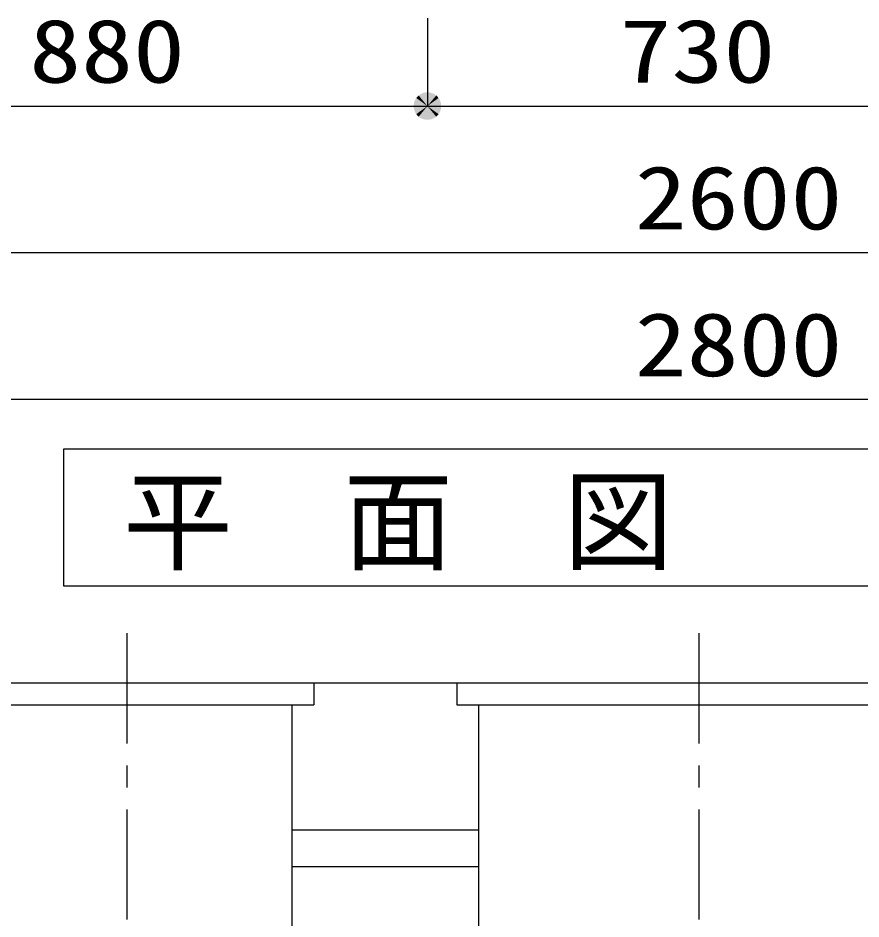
# Model space of a CAD drawing. Units: millimetres, scale not verified. Extents: x -24131 to 8910, y -6308 to 6308.
# Drawn here: x -5802 to -4653, y -1912 to -684 of the extents above; entities that cross this region are included whole.
import ezdxf
from ezdxf.enums import TextEntityAlignment as Align

# ---------------------------------------------------------------- set-up
doc = ezdxf.new("R2010")
doc.units = ezdxf.units.MM
doc.header["$LTSCALE"] = 30
doc.linetypes.add('CHAIN1', pattern=[8, 5, -1, 1, -1])
for name, color, linetype, lineweight in [('0-1_空気管', 3, 'Continuous', 25), ('0-4_09', 3, 'Continuous', 25), ('0-B_機器', 2, 'Continuous', 25), ('1-5_00クル-フ-6寸法', 132, 'Continuous', 25)]:
    doc.layers.add(name, color=color, linetype=linetype, lineweight=lineweight)
doc.styles.add('ＭＳ ゴシック', font='')
doc.styles.get('ＭＳ ゴシック').set_extended_font_data('MS Gothic')

msp = doc.modelspace()

# ---------------------------------------------------------------- linework, layer by layer
at = {"layer": '0-1_空気管', "linetype": 'CHAIN1'}
for p, q in [((-5654.26, -1522.98), (-5654.26, -1942.35)), ((-4874.26, -1522.98), (-4874.26, -1942.35))]:
    msp.add_line(p, q, dxfattribs=at)
at = {"layer": '0-4_09'}
for p, q in [((-5429.26, -1620.65), (-5429.26, -1926.63)), ((-5174.26, -1926.63), (-5174.26, -1620.65))]:
    msp.add_line(p, q, dxfattribs=at)
at = {"layer": '0-B_機器'}
for p, q in [((-7159.62, -1590.65), (-2945.86, -1590.65)), ((-5429.26, -1790.65), (-5174.26, -1790.65)), ((-5429.26, -1840.65), (-5174.26, -1840.65))]:
    msp.add_line(p, q, dxfattribs=at)
at = {"layer": '0-B_機器', "color": 3}
for p, q in [((-5204.26, -1590.65), (-5204.26, -1620.65)), ((-5204.26, -1590.65), (-4544.26, -1590.65)), ((-5909.26, -1620.65), (-5399.26, -1620.65)), ((-5204.26, -1620.65), (-4544.26, -1620.65))]:
    msp.add_line(p, q, dxfattribs=at)
msp.add_lwpolyline([(-3711.17, -1458.31), (-3711.17, -1272), (-5740.5, -1272), (-5740.5, -1458.31)], close=True, dxfattribs=at)
msp.add_lwpolyline([(-5909.26, -1590.65), (-5399.26, -1590.65), (-5399.26, -1620.65)], dxfattribs=at)
at = {"layer": '1-5_00クル-フ-6寸法', "color": 4}
for p, q in [((-5244.26, -684.45), (-5244.26, -804.45)), ((-5244.26, -684.45), (-5244.26, -804.45)), ((-6124.26, -804.45), (-5244.26, -804.45)), ((-5244.26, -804.45), (-4514.26, -804.45)), ((-3524.26, -1004.45), (-6124.26, -1004.45)), ((-3424.26, -1204.45), (-6224.26, -1204.45))]:
    msp.add_line(p, q, dxfattribs=at)
at = {"layer": '1-5_00クル-フ-6寸法'}
for points in [[(-5244.26, -804.45), (-5247.77, -786.03), (-5245.44, -785.74)], [(-5244.26, -804.45), (-5247.77, -786.03), (-5245.44, -785.74)], [(-5244.26, -804.45), (-5245.44, -785.74), (-5243.08, -785.74)], [(-5244.26, -804.45), (-5245.44, -785.74), (-5243.08, -785.74)], [(-5244.26, -804.45), (-5243.08, -785.74), (-5240.74, -786.03)], [(-5244.26, -804.45), (-5243.08, -785.74), (-5240.74, -786.03)], [(-5244.26, -804.45), (-5262.42, -799.79), (-5261.69, -797.55)], [(-5244.26, -804.45), (-5262.42, -799.79), (-5261.69, -797.55)], [(-5244.26, -804.45), (-5261.69, -797.55), (-5260.69, -795.42)], [(-5244.26, -804.45), (-5261.69, -797.55), (-5260.69, -795.42)], [(-5244.26, -804.45), (-5260.69, -795.42), (-5259.43, -793.43)], [(-5244.26, -804.45), (-5260.69, -795.42), (-5259.43, -793.43)], [(-5244.26, -804.45), (-5259.43, -793.43), (-5257.93, -791.62)], [(-5244.26, -804.45), (-5259.43, -793.43), (-5257.93, -791.62)], [(-5244.26, -804.45), (-5257.93, -791.62), (-5256.21, -790)], [(-5244.26, -804.45), (-5257.93, -791.62), (-5256.21, -790)], [(-5244.26, -804.45), (-5256.21, -790), (-5254.3, -788.62)], [(-5244.26, -804.45), (-5256.21, -790), (-5254.3, -788.62)], [(-5244.26, -804.45), (-5254.3, -788.62), (-5252.24, -787.49)], [(-5244.26, -804.45), (-5254.3, -788.62), (-5252.24, -787.49)], [(-5244.26, -804.45), (-5252.24, -787.49), (-5250.05, -786.62)], [(-5244.26, -804.45), (-5252.24, -787.49), (-5250.05, -786.62)], [(-5244.26, -804.45), (-5250.05, -786.62), (-5247.77, -786.03)], [(-5244.26, -804.45), (-5250.05, -786.62), (-5247.77, -786.03)], [(-5244.26, -804.45), (-5240.74, -786.03), (-5238.46, -786.62)], [(-5244.26, -804.45), (-5240.74, -786.03), (-5238.46, -786.62)], [(-5244.26, -804.45), (-5238.46, -786.62), (-5236.27, -787.49)], [(-5244.26, -804.45), (-5238.46, -786.62), (-5236.27, -787.49)], [(-5244.26, -804.45), (-5236.27, -787.49), (-5234.21, -788.62)], [(-5244.26, -804.45), (-5236.27, -787.49), (-5234.21, -788.62)], [(-5244.26, -804.45), (-5234.21, -788.62), (-5232.31, -790)], [(-5244.26, -804.45), (-5234.21, -788.62), (-5232.31, -790)], [(-5244.26, -804.45), (-5232.31, -790), (-5230.59, -791.62)], [(-5244.26, -804.45), (-5232.31, -790), (-5230.59, -791.62)], [(-5244.26, -804.45), (-5230.59, -791.62), (-5229.09, -793.43)], [(-5244.26, -804.45), (-5230.59, -791.62), (-5229.09, -793.43)], [(-5244.26, -804.45), (-5229.09, -793.43), (-5227.83, -795.42)], [(-5244.26, -804.45), (-5229.09, -793.43), (-5227.83, -795.42)], [(-5244.26, -804.45), (-5227.83, -795.42), (-5226.82, -797.55)], [(-5244.26, -804.45), (-5227.83, -795.42), (-5226.82, -797.55)], [(-5244.26, -804.45), (-5226.82, -797.55), (-5226.1, -799.79)], [(-5244.26, -804.45), (-5226.82, -797.55), (-5226.1, -799.79)], [(-5244.26, -804.45), (-5263.01, -804.45), (-5262.86, -802.1)], [(-5244.26, -804.45), (-5263.01, -804.45), (-5262.86, -802.1)], [(-5244.26, -804.45), (-5262.86, -806.8), (-5263.01, -804.45)], [(-5244.26, -804.45), (-5262.86, -806.8), (-5263.01, -804.45)], [(-5244.26, -804.45), (-5262.86, -802.1), (-5262.42, -799.79)], [(-5244.26, -804.45), (-5262.86, -802.1), (-5262.42, -799.79)], [(-5244.26, -804.45), (-5262.42, -809.11), (-5262.86, -806.8)], [(-5244.26, -804.45), (-5262.42, -809.11), (-5262.86, -806.8)], [(-5244.26, -804.45), (-5261.69, -811.35), (-5262.42, -809.11)], [(-5244.26, -804.45), (-5261.69, -811.35), (-5262.42, -809.11)], [(-5244.26, -804.45), (-5260.69, -813.48), (-5261.69, -811.35)], [(-5244.26, -804.45), (-5260.69, -813.48), (-5261.69, -811.35)], [(-5244.26, -804.45), (-5259.43, -815.47), (-5260.69, -813.48)], [(-5244.26, -804.45), (-5259.43, -815.47), (-5260.69, -813.48)], [(-5244.26, -804.45), (-5257.93, -817.29), (-5259.43, -815.47)], [(-5244.26, -804.45), (-5257.93, -817.29), (-5259.43, -815.47)], [(-5244.26, -804.45), (-5256.21, -818.9), (-5257.93, -817.29)], [(-5244.26, -804.45), (-5256.21, -818.9), (-5257.93, -817.29)], [(-5244.26, -804.45), (-5254.3, -820.28), (-5256.21, -818.9)], [(-5244.26, -804.45), (-5254.3, -820.28), (-5256.21, -818.9)], [(-5244.26, -804.45), (-5252.24, -821.42), (-5254.3, -820.28)], [(-5244.26, -804.45), (-5252.24, -821.42), (-5254.3, -820.28)], [(-5244.26, -804.45), (-5250.05, -822.28), (-5252.24, -821.42)], [(-5244.26, -804.45), (-5250.05, -822.28), (-5252.24, -821.42)], [(-5244.26, -804.45), (-5247.77, -822.87), (-5250.05, -822.28)], [(-5244.26, -804.45), (-5247.77, -822.87), (-5250.05, -822.28)], [(-5244.26, -804.45), (-5245.44, -823.16), (-5247.77, -822.87)], [(-5244.26, -804.45), (-5245.44, -823.16), (-5247.77, -822.87)], [(-5244.26, -804.45), (-5243.08, -823.16), (-5245.44, -823.16)], [(-5244.26, -804.45), (-5243.08, -823.16), (-5245.44, -823.16)], [(-5244.26, -804.45), (-5226.1, -799.79), (-5225.66, -802.1)], [(-5244.26, -804.45), (-5226.1, -799.79), (-5225.66, -802.1)], [(-5244.26, -804.45), (-5225.66, -802.1), (-5225.51, -804.45)], [(-5244.26, -804.45), (-5225.66, -802.1), (-5225.51, -804.45)], [(-5244.26, -804.45), (-5240.74, -822.87), (-5243.08, -823.16)], [(-5244.26, -804.45), (-5238.46, -822.28), (-5240.74, -822.87)], [(-5244.26, -804.45), (-5236.27, -821.42), (-5238.46, -822.28)], [(-5244.26, -804.45), (-5234.21, -820.28), (-5236.27, -821.42)], [(-5244.26, -804.45), (-5232.31, -818.9), (-5234.21, -820.28)], [(-5244.26, -804.45), (-5230.59, -817.29), (-5232.31, -818.9)], [(-5244.26, -804.45), (-5229.09, -815.47), (-5230.59, -817.29)], [(-5244.26, -804.45), (-5227.83, -813.48), (-5229.09, -815.47)], [(-5244.26, -804.45), (-5226.82, -811.35), (-5227.83, -813.48)], [(-5244.26, -804.45), (-5226.1, -809.11), (-5226.82, -811.35)], [(-5244.26, -804.45), (-5225.66, -806.8), (-5226.1, -809.11)], [(-5244.26, -804.45), (-5225.51, -804.45), (-5225.66, -806.8)], [(-5244.26, -804.45), (-5240.74, -822.87), (-5243.08, -823.16)], [(-5244.26, -804.45), (-5238.46, -822.28), (-5240.74, -822.87)], [(-5244.26, -804.45), (-5236.27, -821.42), (-5238.46, -822.28)], [(-5244.26, -804.45), (-5234.21, -820.28), (-5236.27, -821.42)], [(-5244.26, -804.45), (-5232.31, -818.9), (-5234.21, -820.28)], [(-5244.26, -804.45), (-5230.59, -817.29), (-5232.31, -818.9)], [(-5244.26, -804.45), (-5229.09, -815.47), (-5230.59, -817.29)], [(-5244.26, -804.45), (-5227.83, -813.48), (-5229.09, -815.47)], [(-5244.26, -804.45), (-5226.82, -811.35), (-5227.83, -813.48)], [(-5244.26, -804.45), (-5226.1, -809.11), (-5226.82, -811.35)], [(-5244.26, -804.45), (-5225.66, -806.8), (-5226.1, -809.11)], [(-5244.26, -804.45), (-5225.51, -804.45), (-5225.66, -806.8)]]:
    msp.add_solid(points, dxfattribs=at)

# ---------------------------------------------------------------- texts
at = {"layer": '0-B_機器', "color": 4, "style": 'ＭＳ ゴシック'}
msp.add_text('平\u3000面\u3000図', height=110, dxfattribs=at).set_placement((-5659.25, -1458.28), align=Align.BOTTOM_LEFT)
at = {"layer": '1-5_00クル-フ-6寸法', "color": 3, "style": 'ＭＳ ゴシック', "width": 1.2}
for s, p in [('880', (-5787.12, -798.6)), ('730', (-4982.12, -798.6)), ('2600', (-4961.4, -998.6)), ('2800', (-4961.4, -1198.6))]:
    msp.add_text(s, height=86.66, dxfattribs=at).set_placement(p, align=Align.BOTTOM_LEFT)

doc.saveas('drawing.dxf')
